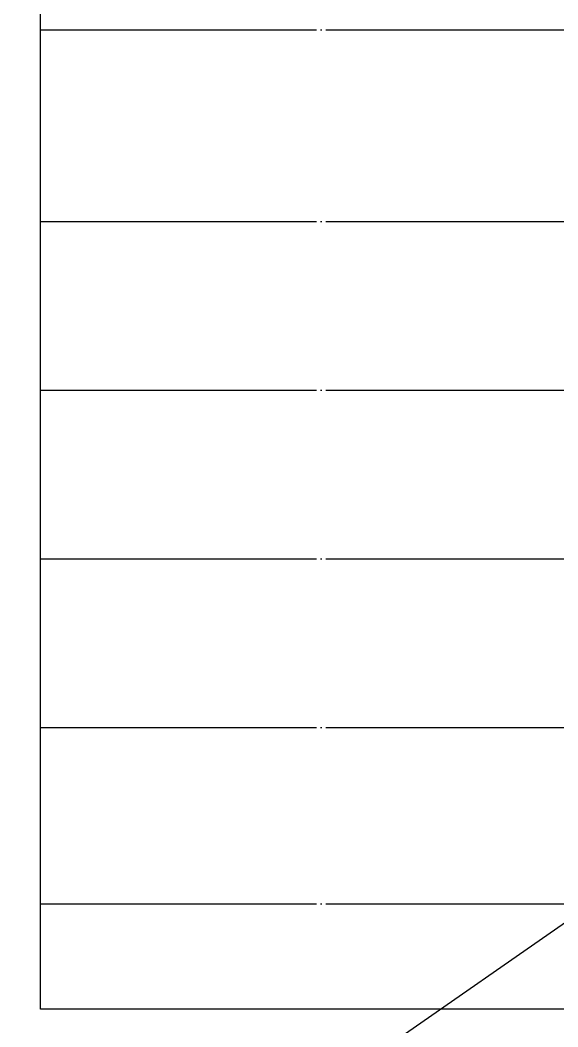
# Model space of a CAD drawing. Header units: millimetres. Extents: x -47382 to 204618, y -51045 to 127155.
# Drawn here: x -1333 to 33743, y -1156 to 64506 of the extents above; entities that cross this region are included whole.
import ezdxf

# ---------------------------------------------------------------- set-up
doc = ezdxf.new("R2010")
doc.units = ezdxf.units.MM
doc.header["$LTSCALE"] = 300
doc.header["$MEASUREMENT"] = 0
doc.linetypes.add('CEN', pattern=[62, 60, -1, 0, -1])
doc.layers.get('0').update_dxf_attribs({"linetype": 'CONTINUOUS'})
doc.layers.add('A-ST-AXIS-CEN', color=252, linetype='CEN')
doc.layers.add('Defpoint', color=161, linetype='CONTINUOUS', plot=False)

# ---------------------------------------------------------------- blocks, each defined once
blk = doc.blocks.new('ACT 지상4층구조평면도')
at = {"layer": 'Defpoint'}
blk.add_line((83382, 57916), (0, 0), dxfattribs=at)
blk.add_lwpolyline([(189382, 51045), (47382, 51045), (47382, 150416), (189382, 150416)], close=True, dxfattribs=at)

msp = doc.modelspace()

# ---------------------------------------------------------------- linework, layer by layer
at = {"layer": 'A-ST-AXIS-CEN'}
for p, q in [((0, 63871), (142000, 63871)), ((0, 51371), (142000, 51371)), ((0, 40371), (142000, 40371)), ((0, 29371), (142000, 29371)), ((0, 18371), (142000, 18371)), ((0, 6871), (142000, 6871))]:
    msp.add_line(p, q, dxfattribs=at)
at = {"layer": 'Defpoint'}
msp.add_line((36000, 6871), (-47382, -51045), dxfattribs=at)
msp.add_lwpolyline([(142000, 0), (0, 0), (0, 99371), (142000, 99371)], close=True, dxfattribs=at)

# ---------------------------------------------------------------- block references
msp.add_blockref('ACT 지상4층구조평면도', (-47382, -51045))

doc.saveas('drawing.dxf')
